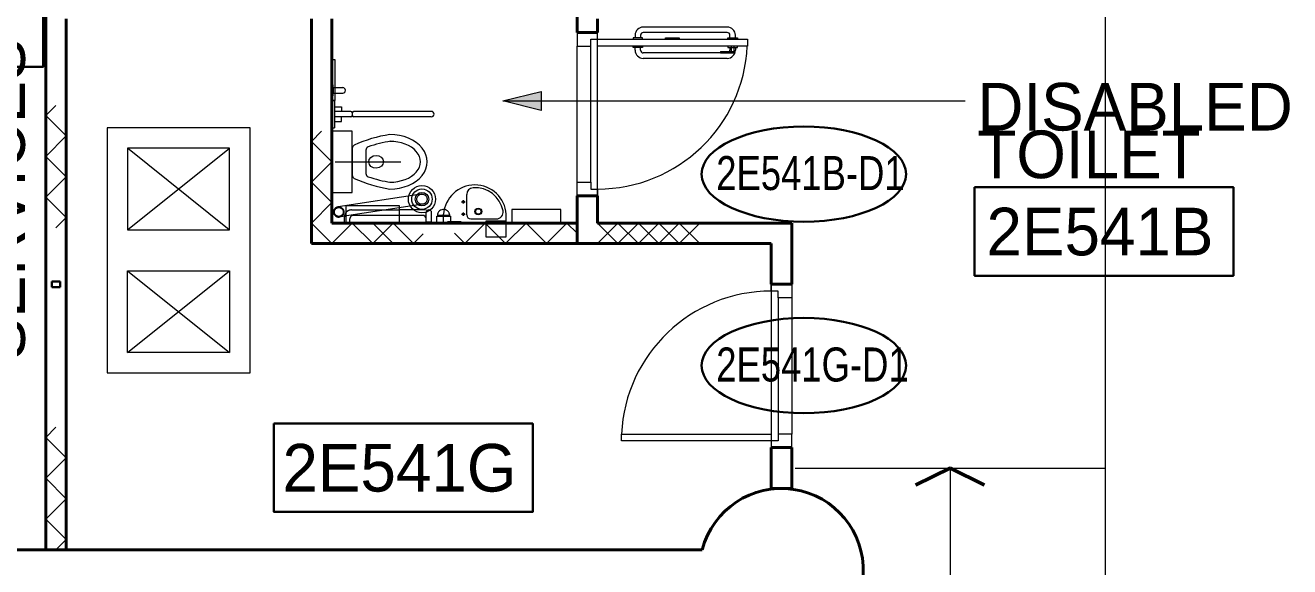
# Model space of a CAD drawing. Header units: metres. Extents: x 1807 to 3745, y 842 to 1968.
# Drawn here: x 3372.45 to 3381.73, y 1344.02 to 1348 of the extents above; entities that cross this region are included whole.
import ezdxf
from ezdxf.enums import TextEntityAlignment as Align

# ---------------------------------------------------------------- set-up
doc = ezdxf.new("R2010")
doc.units = ezdxf.units.M
doc.header["$MEASUREMENT"] = 0
for name, pattern in [('DGN1', [7.299439, 0, -7.299439]), ('DGN2', [9.732586, 4.866293, -4.866293]), ('DGN3', [14.598879, 9.732586, -4.866293]), ('DGN4', [19.465171, 9.732586, -4.866293, 0, -4.866293])]:
    doc.linetypes.add(name, pattern=pattern)
doc.layers.get('0').update_dxf_attribs({"lineweight": 0})
for name, color, linetype, lineweight in [('Level 1', 7, 'Continuous', 0), ('Level 31', 7, 'Continuous', 0), ('Level 33', 7, 'Continuous', 0), ('Primary Door', 7, 'Continuous', 0), ('TRIRIGA DOOR BOX', 7, 'Continuous', 0)]:
    doc.layers.add(name, color=color, linetype=linetype, lineweight=lineweight)
doc.styles.add('Style-CHAR_FAST_FONT', font='CHAR_FAST_FONT.shx', dxfattribs={"height": 0.2})

# ---------------------------------------------------------------- blocks, each defined once
blk = doc.blocks.new('AnonymusCell_166')
at = {"layer": 'Primary Door', "color": 7, "linetype": 'Continuous', "lineweight": 30}
blk.add_ellipse((0, 0), major_axis=(0.75, 0), ratio=0.466667, dxfattribs=at)
at = {"layer": 'Primary Door', "color": 7, "linetype": 'Continuous', "lineweight": 30, "style": 'Style-CHAR_FAST_FONT', "width": 0.799986}
blk.add_text('2E541G-D1', height=0.25, dxfattribs=at).set_placement((-0.6428, 0.133), align=Align.TOP_LEFT)
blk = doc.blocks.new('AnonymusCell_168')
at = {"layer": 'Primary Door', "color": 7, "linetype": 'Continuous', "lineweight": 30}
blk.add_ellipse((0, 0), major_axis=(0.75, 0), ratio=0.466667, dxfattribs=at)
at = {"layer": 'Primary Door', "color": 7, "linetype": 'Continuous', "lineweight": 30, "style": 'Style-CHAR_FAST_FONT', "width": 0.799986}
blk.add_text('2E541B-D1', height=0.25, dxfattribs=at).set_placement((-0.6428, 0.133), align=Align.TOP_LEFT)

msp = doc.modelspace()

# ---------------------------------------------------------------- hatches: boundary and pattern name
at = {"layer": 'Level 31', "linetype": 'Continuous', "lineweight": 13}
msp.add_hatch(color=7, dxfattribs=at).paths.add_polyline_path([(3376.2352, 1347.3775), (3375.9552, 1347.4475), (3376.2352, 1347.5175)])

# ---------------------------------------------------------------- linework, layer by layer
at = {"layer": 'Level 1', "color": 7, "linetype": 'Continuous', "lineweight": 0}
for p, q in [((3380.375, 1356.75), (3380.375, 1343.25)), ((3376.65, 1347.9499), (3376.5, 1347.9499)), ((3376.5, 1347.9499), (3376.5, 1347.8499)), ((3376.65, 1347.9499), (3376.5, 1347.9499)), ((3376.5, 1347.9499), (3376.5, 1347.8499)), ((3376.65, 1347.8999), (3376.65, 1347.9499)), ((3376.65, 1347.8999), (3376.65, 1347.9499)), ((3377.6017, 1347.9899), (3376.9857, 1347.9899)), ((3377.6017, 1347.9499), (3376.9857, 1347.9499)), ((3376.6, 1347.8499), (3376.6, 1347.8999)), ((3376.6, 1347.8999), (3376.65, 1347.8999)), ((3376.6, 1347.8499), (3376.6, 1347.8999)), ((3376.6, 1347.8999), (3376.65, 1347.8999)), ((3376.65, 1346.7499), (3376.65, 1347.8999)), ((3376.65, 1347.8999), (3377.75, 1347.8999)), ((3376.65, 1347.8499), (3376.65, 1347.8999)), ((3376.9807, 1347.9099), (3376.9107, 1347.9099)), ((3376.9107, 1347.9099), (3376.9107, 1347.8999)), ((3376.9107, 1347.8999), (3376.9807, 1347.8999)), ((3376.9257, 1347.9299), (3376.9257, 1347.9099)), ((3376.9657, 1347.9299), (3376.9657, 1347.9099)), ((3376.9807, 1347.8999), (3376.9807, 1347.9099)), ((3377.15, 1347.8999), (3377.15, 1347.9099)), ((3377.15, 1347.9099), (3377.25, 1347.9099)), ((3377.25, 1347.8999), (3377.15, 1347.8999)), ((3377.25, 1347.9099), (3377.25, 1347.8999)), ((3377.6067, 1347.8999), (3377.6067, 1347.9099)), ((3377.6067, 1347.9099), (3377.6767, 1347.9099)), ((3377.6767, 1347.8999), (3377.6067, 1347.8999)), ((3377.6217, 1347.9099), (3377.6217, 1347.9299)), ((3377.6617, 1347.9099), (3377.6617, 1347.9299)), ((3377.6767, 1347.9099), (3377.6767, 1347.8999)), ((3377.75, 1347.8999), (3377.75, 1347.8499)), ((3376.5, 1346.8499), (3376.5, 1347.8499)), ((3376.5, 1347.8499), (3376.6, 1347.8499)), ((3376.5, 1347.8499), (3376.6, 1347.8499)), ((3376.6, 1346.8499), (3376.6, 1347.8499)), ((3377.75, 1347.8499), (3376.65, 1347.8499)), ((3376.9107, 1347.8499), (3376.9807, 1347.8499)), ((3376.9107, 1347.8399), (3376.9107, 1347.8499)), ((3376.9807, 1347.8399), (3376.9107, 1347.8399)), ((3376.9257, 1347.8199), (3376.9257, 1347.8399)), ((3376.9657, 1347.8199), (3376.9657, 1347.8399)), ((3376.9807, 1347.8499), (3376.9807, 1347.8399)), ((3377.6017, 1347.7999), (3376.9857, 1347.7999)), ((3377.6017, 1347.7599), (3376.9857, 1347.7599)), ((3377.553, 1347.8099), (3377.553, 1347.7999)), ((3377.553, 1347.8099), (3377.653, 1347.8099)), ((3377.553, 1347.7999), (3377.653, 1347.7999)), ((3377.6767, 1347.8499), (3377.6067, 1347.8499)), ((3377.6067, 1347.8499), (3377.6067, 1347.8399)), ((3377.6067, 1347.8399), (3377.6767, 1347.8399)), ((3377.6217, 1347.8399), (3377.6217, 1347.8199)), ((3377.63, 1347.8499), (3377.63, 1347.8099)), ((3377.65, 1347.8499), (3377.65, 1347.8099)), ((3377.653, 1347.8099), (3377.653, 1347.7999)), ((3377.6617, 1347.8399), (3377.6617, 1347.8199)), ((3377.6767, 1347.8399), (3377.6767, 1347.8499)), ((3374.725, 1347.7499), (3374.7, 1347.7499)), ((3374.7, 1347.7499), (3374.7, 1347.4499)), ((3374.725, 1347.4499), (3374.725, 1347.7499)), ((3374.71, 1347.5648), (3374.7, 1347.5648)), ((3374.7, 1347.5648), (3374.7, 1347.4848)), ((3374.7, 1347.4848), (3374.71, 1347.4848)), ((3374.71, 1347.4848), (3374.71, 1347.5648)), ((3374.71, 1347.5448), (3374.78, 1347.5447)), ((3374.71, 1347.5448), (3374.71, 1347.5048)), ((3374.71, 1347.5048), (3374.75, 1347.5047)), ((3374.71, 1347.5048), (3374.735, 1347.5048)), ((3374.71, 1347.5048), (3374.7803, 1347.5047)), ((3372.6, 1347.3395), (3372.675, 1347.4145)), ((3374.7, 1347.4499), (3374.7, 1347.2499)), ((3374.72, 1347.4499), (3374.7, 1347.4499)), ((3374.7, 1347.4499), (3374.725, 1347.4499)), ((3374.72, 1347.4499), (3374.72, 1347.2499)), ((3374.72, 1347.4029), (3374.77, 1347.4029)), ((3374.77, 1347.4029), (3374.77, 1347.3699)), ((3372.75, 1347.1895), (3372.6, 1347.3395)), ((3374.84, 1347.3699), (3374.72, 1347.3699)), ((3374.84, 1347.3299), (3374.72, 1347.3299)), ((3374.72, 1347.2969), (3374.77, 1347.2969)), ((3374.77, 1347.2969), (3374.77, 1347.3299)), ((3374.85, 1347.3599), (3374.85, 1347.3399)), ((3375.43, 1347.3699), (3374.86, 1347.3699)), ((3375.43, 1347.3299), (3374.86, 1347.3299)), ((3374.1, 1347.25), (3373.05, 1347.25)), ((3373.05, 1347.25), (3373.05, 1345.45)), ((3374.1, 1345.45), (3374.1, 1347.25)), ((3374.625, 1347.2249), (3374.55, 1347.1499)), ((3374.7, 1347.2499), (3374.72, 1347.2499)), ((3374.85, 1347.2249), (3374.7, 1347.2249)), ((3374.7, 1347.2249), (3374.7, 1346.7749)), ((3374.85, 1346.7749), (3374.85, 1347.2249)), ((3372.6, 1347.0395), (3372.75, 1347.1895)), ((3374.55, 1347.1499), (3374.7, 1346.9999)), ((3372.75, 1346.8895), (3372.6, 1347.0395)), ((3373.2, 1346.5), (3373.95, 1347.1)), ((3373.9464, 1346.5009), (3373.2, 1347.1)), ((3374.85, 1347.0991), (3374.85, 1346.9008)), ((3374.95, 1347.0858), (3374.95, 1346.9141)), ((3374.7, 1346.9999), (3374.55, 1346.8499)), ((3372.6, 1346.7395), (3372.75, 1346.8895)), ((3374.55, 1346.8499), (3374.7, 1346.6999)), ((3376.5, 1346.7499), (3376.5, 1346.8499)), ((3376.5, 1346.8499), (3376.6, 1346.8499)), ((3376.5, 1346.7499), (3376.5, 1346.8499)), ((3376.5, 1346.8499), (3376.6, 1346.8499)), ((3376.6, 1346.8499), (3376.6, 1346.7999)), ((3376.6, 1346.8499), (3376.6, 1346.7999)), ((3372.75, 1346.5895), (3372.6, 1346.7395)), ((3374.7, 1346.7749), (3374.85, 1346.7749)), ((3375.69, 1346.6099), (3375.69, 1346.7596)), ((3376.65, 1346.7499), (3376.5, 1346.7499)), ((3376.65, 1346.7499), (3376.5, 1346.7499)), ((3376.6, 1346.7999), (3376.65, 1346.7999)), ((3376.6, 1346.7999), (3376.65, 1346.7999)), ((3376.65, 1346.7999), (3376.65, 1346.7499)), ((3376.65, 1346.7999), (3376.65, 1346.7499)), ((3374.7, 1346.6999), (3374.55, 1346.5499)), ((3374.805, 1346.5499), (3374.805, 1346.6799)), ((3374.805, 1346.6799), (3375.195, 1346.6799)), ((3375.195, 1346.6799), (3375.195, 1346.5499)), ((3375.3808, 1346.6459), (3375.195, 1346.6459)), ((3375.6525, 1346.7049), (3375.6775, 1346.7049)), ((3375.665, 1346.7174), (3375.665, 1346.6924)), ((3376.38, 1346.6499), (3376.02, 1346.6499)), ((3376.02, 1346.6499), (3376.02, 1346.5499)), ((3376.38, 1346.5499), (3376.38, 1346.6499)), ((3372.675, 1346.5145), (3372.75, 1346.5895)), ((3374.7725, 1346.55), (3374.7725, 1346.556)), ((3374.7725, 1346.556), (3374.805, 1346.556)), ((3374.7925, 1346.5559), (3374.7925, 1346.5959)), ((3375.3663, 1346.6059), (3375.195, 1346.6059)), ((3375.3725, 1346.55), (3375.3725, 1346.556)), ((3375.3725, 1346.556), (3375.4525, 1346.556)), ((3375.3925, 1346.5559), (3375.3925, 1346.6262)), ((3375.3925, 1346.5559), (3375.3925, 1346.5959)), ((3375.3925, 1346.5559), (3375.3925, 1346.5809)), ((3375.4325, 1346.556), (3375.3925, 1346.5559)), ((3375.4325, 1346.556), (3375.4325, 1346.6259)), ((3375.4525, 1346.556), (3375.4525, 1346.55)), ((3375.47, 1346.5499), (3375.47, 1346.5999)), ((3375.47, 1346.5999), (3375.52, 1346.5999)), ((3375.52, 1346.6049), (3375.475, 1346.6049)), ((3375.48, 1346.5999), (3375.48, 1346.6049)), ((3375.52, 1346.5499), (3375.52, 1346.6149)), ((3375.6485, 1346.5599), (3375.5485, 1346.5599)), ((3375.5485, 1346.5599), (3375.5485, 1346.5499)), ((3375.6485, 1346.5499), (3375.6485, 1346.5599)), ((3375.6525, 1346.6149), (3375.6775, 1346.6149)), ((3375.665, 1346.6274), (3375.665, 1346.6024)), ((3375.72, 1346.5799), (3375.9075, 1346.5799)), ((3375.825, 1346.5542), (3375.825, 1346.5497)), ((3375.985, 1346.5542), (3375.825, 1346.5542)), ((3375.976, 1346.5627), (3375.83, 1346.5627)), ((3375.83, 1346.5627), (3375.83, 1346.5542)), ((3375.83, 1346.5627), (3375.83, 1346.5542)), ((3375.98, 1346.5627), (3375.83, 1346.5627)), ((3375.83, 1346.5542), (3375.98, 1346.5542)), ((3375.98, 1346.5499), (3375.98, 1346.6149)), ((3375.98, 1346.5542), (3375.98, 1346.5627)), ((3375.985, 1346.5497), (3375.985, 1346.5542)), ((3374.55, 1346.5499), (3374.7, 1346.3999)), ((3374.85, 1346.5499), (3374.7, 1346.3999)), ((3374.8525, 1346.55), (3374.7725, 1346.55)), ((3375.195, 1346.5499), (3374.805, 1346.5499)), ((3375, 1346.3999), (3374.85, 1346.5499)), ((3375, 1346.5499), (3375.15, 1346.3999)), ((3375, 1346.3999), (3375.15, 1346.5499)), ((3375.15, 1346.5499), (3375, 1346.3999)), ((3375.3, 1346.3999), (3375.15, 1346.5499)), ((3375.3707, 1346.4707), (3375.3, 1346.3999)), ((3375.4525, 1346.55), (3375.3725, 1346.55)), ((3375.52, 1346.5499), (3375.47, 1346.5499)), ((3375.52, 1346.5499), (3375.98, 1346.5499)), ((3375.5485, 1346.5499), (3375.6485, 1346.5499)), ((3375.675, 1346.3999), (3375.6, 1346.4749)), ((3375.825, 1346.5499), (3375.675, 1346.3999)), ((3375.975, 1346.3999), (3375.825, 1346.5499)), ((3375.825, 1346.5497), (3375.985, 1346.5497)), ((3375.83, 1346.5496), (3375.83, 1346.4517)), ((3375.83, 1346.5496), (3375.83, 1346.4497)), ((3375.98, 1346.5496), (3375.83, 1346.5496)), ((3376.125, 1346.5499), (3375.975, 1346.3999)), ((3375.98, 1346.4497), (3375.98, 1346.5496)), ((3376.02, 1346.5499), (3376.38, 1346.5499)), ((3376.275, 1346.3999), (3376.125, 1346.5499)), ((3376.425, 1346.5499), (3376.275, 1346.3999)), ((3376.5, 1346.4749), (3376.425, 1346.5499)), ((3376.8, 1346.3999), (3376.65, 1346.5499)), ((3376.65, 1346.3999), (3376.8, 1346.5499)), ((3376.95, 1346.5499), (3376.8, 1346.3999)), ((3376.8, 1346.5499), (3376.95, 1346.3999)), ((3377.1, 1346.3999), (3376.95, 1346.5499)), ((3376.95, 1346.3999), (3377.1, 1346.5499)), ((3377.25, 1346.5499), (3377.1, 1346.3999)), ((3377.1, 1346.5499), (3377.25, 1346.3999)), ((3377.4, 1346.3999), (3377.25, 1346.5499)), ((3377.25, 1346.3999), (3377.4, 1346.5499)), ((3375.83, 1346.4497), (3375.98, 1346.4497)), ((3373.2, 1346.2), (3373.95, 1345.6)), ((3373.2, 1345.6), (3373.95, 1346.2)), ((3377.925, 1346.1), (3377.925, 1344.95)), ((3377.925, 1346.1), (3378.075, 1346.1)), ((3377.925, 1346.05), (3377.925, 1346.1)), ((3377.925, 1346.05), (3377.925, 1346.1)), ((3377.925, 1346.1), (3378.075, 1346.1)), ((3378.075, 1346.1), (3378.075, 1346)), ((3378.075, 1346.1), (3378.075, 1346)), ((3377.975, 1346.05), (3377.925, 1346.05)), ((3377.975, 1346.05), (3377.925, 1346.05)), ((3377.975, 1346), (3377.975, 1346.05)), ((3377.975, 1346), (3377.975, 1346.05)), ((3377.975, 1346), (3377.975, 1345)), ((3378.075, 1346), (3377.975, 1346)), ((3378.075, 1346), (3377.975, 1346)), ((3378.075, 1346), (3378.075, 1345)), ((3373.05, 1345.45), (3374.1, 1345.45)), ((3372.6, 1344.9749), (3372.675, 1345.0499)), ((3372.75, 1344.8249), (3372.6, 1344.9749)), ((3376.825, 1344.95), (3376.825, 1345)), ((3376.825, 1345), (3377.925, 1345)), ((3377.925, 1345), (3377.925, 1344.95)), ((3378.075, 1345), (3377.975, 1345)), ((3377.975, 1345), (3377.975, 1344.95)), ((3378.075, 1345), (3377.975, 1345)), ((3377.975, 1345), (3377.975, 1344.95)), ((3378.075, 1344.9), (3378.075, 1345)), ((3378.075, 1344.9), (3378.075, 1345)), ((3377.925, 1344.95), (3376.825, 1344.95)), ((3377.975, 1344.95), (3377.925, 1344.95)), ((3377.925, 1344.95), (3377.925, 1344.9)), ((3377.975, 1344.95), (3377.925, 1344.95)), ((3377.925, 1344.95), (3377.925, 1344.9)), ((3377.925, 1344.9), (3378.075, 1344.9)), ((3377.925, 1344.9), (3378.075, 1344.9)), ((3372.6, 1344.6749), (3372.75, 1344.8249)), ((3378.1, 1344.75), (3380.375, 1344.75)), ((3379.2375, 1344.75), (3379.2375, 1343.25)), ((3372.75, 1344.5249), (3372.6, 1344.6749)), ((3372.6, 1344.3749), (3372.75, 1344.5249)), ((3372.75, 1344.2249), (3372.6, 1344.3749)), ((3372.675, 1344.1499), (3372.75, 1344.2249))]:
    msp.add_line(p, q, dxfattribs=at)
at = {"layer": 'Level 1', "color": 7, "linetype": 'Continuous', "lineweight": 40}
for p, q in [((3372.6, 1352.5499), (3372.6, 1344.1499)), ((3376.5, 1348.1999), (3376.5, 1347.9499)), ((3372.75, 1344.1499), (3372.75, 1348.0499)), ((3374.55, 1348.0499), (3374.55, 1346.3999)), ((3374.7, 1346.5499), (3374.7, 1348.0499)), ((3376.65, 1347.9499), (3376.65, 1348.0499)), ((3376.5, 1347.9499), (3376.65, 1347.9499)), ((3376.65, 1346.7499), (3376.5, 1346.7499)), ((3376.5, 1346.7499), (3376.5, 1346.3999)), ((3376.65, 1346.5499), (3376.65, 1346.7499)), ((3376.5, 1346.5499), (3374.7, 1346.5499)), ((3378.075, 1346.5499), (3376.65, 1346.5499)), ((3378.075, 1346.0999), (3378.075, 1346.5499)), ((3374.55, 1346.3999), (3377.925, 1346.3999)), ((3377.925, 1346.3999), (3377.925, 1346.0999)), ((3377.925, 1346.0999), (3378.075, 1346.0999)), ((3378.075, 1344.8999), (3377.925, 1344.8999)), ((3377.925, 1344.8999), (3377.925, 1344.5999)), ((3378.075, 1344.5999), (3378.075, 1344.8999)), ((3377.925, 1344.5999), (3378.075, 1344.5999)), ((3366.581, 1344.15), (3377.419, 1344.15)), ((3372.6, 1344.1499), (3372.75, 1344.1499))]:
    msp.add_line(p, q, dxfattribs=at)
at = {"layer": 'Level 1', "color": 7, "linetype": 'DGN1', "lineweight": 0}
msp.add_line((3374.72, 1347.3829), (3374.72, 1347.3169), dxfattribs=at)
at = {"layer": 'Level 1', "color": 7, "linetype": 'Continuous', "lineweight": 13}
for p, q in [((3373.95, 1347.1), (3373.2, 1347.1)), ((3373.2, 1347.1), (3373.2, 1346.5)), ((3373.95, 1346.5), (3373.95, 1347.1)), ((3373.2, 1346.5), (3373.95, 1346.5)), ((3373.2, 1346.2), (3373.95, 1346.2)), ((3373.2, 1345.6), (3373.2, 1346.2)), ((3373.95, 1346.2), (3373.95, 1345.6)), ((3373.95, 1345.6), (3373.2, 1345.6))]:
    msp.add_line(p, q, dxfattribs=at)
at = {"layer": 'Level 1', "color": 7, "linetype": 'DGN4', "lineweight": 0}
msp.add_line((3374.7251, 1346.9999), (3375.2068, 1346.9999), dxfattribs=at)
at = {"layer": 'Level 1', "color": 7, "linetype": 'DGN2', "lineweight": 0}
for p, q in [((3375.3558, 1346.7625), (3374.7452, 1346.6683)), ((3375.3672, 1346.6884), (3375.195, 1346.6618)), ((3374.7925, 1346.5997), (3374.7566, 1346.5941)), ((3375.565, 1346.6049), (3375.52, 1346.6049)), ((3375.52, 1346.5999), (3375.57, 1346.5999)), ((3375.56, 1346.5999), (3375.56, 1346.6049)), ((3375.57, 1346.5999), (3375.57, 1346.5499)), ((3375.57, 1346.5499), (3375.52, 1346.5499))]:
    msp.add_line(p, q, dxfattribs=at)
at = {"layer": 'Level 1', "color": 7, "linetype": 'DGN3', "lineweight": 0}
for p, q in [((3375.195, 1346.6618), (3374.7925, 1346.5997)), ((3374.8437, 1346.6459), (3375.195, 1346.6459)), ((3374.805, 1346.5559), (3374.8325, 1346.556)), ((3374.8325, 1346.556), (3374.8325, 1346.581)), ((3374.8325, 1346.556), (3374.8525, 1346.556)), ((3374.8525, 1346.556), (3374.8525, 1346.55)), ((3375.195, 1346.6059), (3374.8582, 1346.606))]:
    msp.add_line(p, q, dxfattribs=at)
at = {"layer": 'Level 1', "color": 7, "linetype": 'Continuous', "lineweight": 30}
for p, q in [((3372.645, 1346.08), (3372.645, 1346.12)), ((3372.645, 1346.12), (3372.705, 1346.12)), ((3372.705, 1346.12), (3372.705, 1346.08)), ((3372.705, 1346.08), (3372.645, 1346.08))]:
    msp.add_line(p, q, dxfattribs=at)
at = {"layer": 'Level 1', "color": 7, "linetype": 'Continuous', "lineweight": 53}
for p, q in [((3379.2375, 1344.75), (3378.9848, 1344.6236)), ((3379.4902, 1344.6236), (3379.2375, 1344.75))]:
    msp.add_line(p, q, dxfattribs=at)
at = {"layer": 'Level 1', "color": 7, "linetype": 'Continuous', "lineweight": 0}
for centre, radius in [((3375.3615, 1346.7254), 0.1), ((3375.3615, 1346.7254), 0.075), ((3375.3615, 1346.7254), 0.05), ((3375.665, 1346.7049), 0.0075), ((3375.775, 1346.6349), 0.025), ((3375.775, 1346.6349), 0.02), ((3375.665, 1346.6149), 0.0075)]:
    msp.add_circle(centre, radius, dxfattribs=at)
at = {"layer": 'Level 1', "color": 7, "linetype": 'DGN2', "lineweight": 0}
for centre, radius in [((3375.3615, 1346.7254), 0.0375), ((3374.7509, 1346.6312), 0.0375), ((3374.7509, 1346.6312), 0.0325)]:
    msp.add_circle(centre, radius, dxfattribs=at)
at = {"layer": 'Level 1', "color": 7, "linetype": 'Continuous', "lineweight": 0}
for centre, radius, start, end in [((3376.9857, 1347.9299), 0.06, 90, 180), ((3376.9857, 1347.9299), 0.02, 90, 180), ((3377.6017, 1347.9299), 0.06, 0, 90), ((3377.6017, 1347.9299), 0.02, 0, 90), ((3376.65, 1347.8999), 1.1, 270, 357.39744), ((3376.9857, 1347.8199), 0.06, 180, 270), ((3376.9857, 1347.8199), 0.02, 180, 270), ((3377.6017, 1347.8199), 0.02, 270, 0), ((3377.6017, 1347.8199), 0.06, 270, 0), ((3374.78, 1347.5248), 0.02, 270.9424, 89.99068), ((3374.84, 1347.3599), 0.01, 0, 90), ((3374.84, 1347.3399), 0.01, 270, 0), ((3374.86, 1347.3599), 0.01, 90, 180), ((3374.86, 1347.3399), 0.01, 180, 270), ((3375.43, 1347.3499), 0.02, 270, 90), ((3374.875, 1347.0991), 0.025, 114.84071, 180), ((3375.2678, 1346.2506), 0.96, 98.55388, 114.84071), ((3374.975, 1347.0858), 0.025, 109.31956, 180), ((3375.2678, 1346.2506), 0.91, 98.55387, 109.31956), ((3374.875, 1346.9008), 0.025, 180, 245.15929), ((3375.2678, 1347.7492), 0.96, 245.15929, 261.44612), ((3374.975, 1346.9141), 0.025, 180, 250.68044), ((3375.2678, 1347.7492), 0.91, 250.68044, 261.44613), ((3375.75, 1346.5994), 0.2305, 3.86118, 176.13882), ((3375.74, 1346.7596), 0.05, 93.55374, 180), ((3375.75, 1346.5994), 0.2105, 10.96145, 93.55374), ((3375.3825, 1346.5959), 0.05, 68.1896, 91.92728), ((3375.4125, 1346.6259), 0.02, 0.00932, 179.0576), ((3375.52, 1346.6049), 0.045, 83.59636, 180), ((3375.52, 1346.6049), 0.045, 83.59636, 180), ((3374.8425, 1346.596), 0.05, 138.6084, 180.00162), ((3375.3675, 1346.5809), 0.025, 0.00162, 92.72572), ((3375.72, 1346.6099), 0.03, 180, 270), ((3375.9076, 1346.6299), 0.05, 270, 10.96145), ((3377.925, 1344.95), 1.1, 90, 177.39744)]:
    msp.add_arc(centre, radius, start, end, dxfattribs=at)
at = {"layer": 'Level 1', "color": 7, "linetype": 'DGN2', "lineweight": 0}
for centre, radius, start, end in [((3374.7509, 1346.6312), 0.0375, 98.77143, 278.77143), ((3375.52, 1346.6049), 0.045, 0, 83.59636)]:
    msp.add_arc(centre, radius, start, end, dxfattribs=at)
at = {"layer": 'Level 1', "color": 7, "linetype": 'DGN3', "lineweight": 0}
for centre, radius, start, end in [((3374.8425, 1346.596), 0.05, 88.67159, 138.6084), ((3374.8575, 1346.581), 0.025, 88.42511, 180.00162)]:
    msp.add_arc(centre, radius, start, end, dxfattribs=at)
at = {"layer": 'Level 1', "color": 7, "linetype": 'Continuous', "lineweight": 40}
msp.add_arc((3378, 1344), 0.6, 189.59404, 165.52246, dxfattribs=at)
at = {"layer": 'Level 1', "color": 7, "linetype": 'Continuous', "lineweight": 0}
for major_axis, ratio in [((0.275, 0), 0.727273), ((0.225, 0), 0.666667)]:
    msp.add_ellipse((3375.125, 1346.9999), major_axis=major_axis, ratio=ratio, start_param=4.712389, end_param=7.853982, dxfattribs=at)
msp.add_ellipse((3375.025, 1346.9999), major_axis=(-0.0543, -0.001), ratio=0.865295, dxfattribs=at)
at = {"layer": 'Level 31', "color": 7, "linetype": 'Continuous', "lineweight": 13}
msp.add_line((3375.9552, 1347.4475), (3379.3491, 1347.4475), dxfattribs=at)
msp.add_lwpolyline([(3376.2352, 1347.3775), (3375.9552, 1347.4475), (3376.2352, 1347.5175)], close=True, dxfattribs=at)
at = {"layer": 'TRIRIGA DOOR BOX', "color": 251, "linetype": 'Continuous', "lineweight": 30, "true_color": 0x555555}
for points in [[(3371.932, 1347.6986), (3371.932, 1349.5986), (3372.582, 1349.5986), (3372.582, 1347.6986)], [(3379.4174, 1346.8126), (3381.3174, 1346.8126), (3381.3174, 1346.1626), (3379.4174, 1346.1626)], [(3374.275, 1345.0771), (3376.175, 1345.0771), (3376.175, 1344.4271), (3374.275, 1344.4271)]]:
    msp.add_lwpolyline(points, close=True, dxfattribs=at)

# ---------------------------------------------------------------- block references
at = {"color": 7, "linetype": 'Continuous', "lineweight": 0}
for name, p in [('AnonymusCell_168', (3378.164, 1346.9092)), ('AnonymusCell_166', (3378.164, 1345.5027))]:
    msp.add_blockref(name, p, dxfattribs=at)

# ---------------------------------------------------------------- texts
at = {"layer": 'Level 31', "color": 7, "linetype": 'Continuous', "lineweight": 30, "insert": (3372.2747, 1345.5404), "char_height": 0.35, "width": 2.931457, "attachment_point": 4, "rotation": 90, "line_spacing_factor": 0.6, "style": 'Style-CHAR_FAST_FONT'}
msp.add_mtext('SERVICES\\P', dxfattribs=at)
at = {"layer": 'Level 31', "color": 7, "linetype": 'Continuous', "lineweight": 30, "insert": (3379.4376, 1347.2271), "char_height": 0.35, "width": 2.931457, "attachment_point": 4, "line_spacing_factor": 0.6, "style": 'Style-CHAR_FAST_FONT'}
msp.add_mtext('DISABLED\\PTOILET\\P', dxfattribs=at)
at = {"layer": 'Level 33', "color": 7, "linetype": 'Continuous', "lineweight": 13, "style": 'Style-CHAR_FAST_FONT'}
for s, p in [('2E541B', (3379.5048, 1346.4876)), ('2E541G', (3374.3374, 1344.7521))]:
    msp.add_text(s, height=0.35, dxfattribs=at).set_placement(p, align=Align.MIDDLE_LEFT)

doc.saveas('drawing.dxf')
